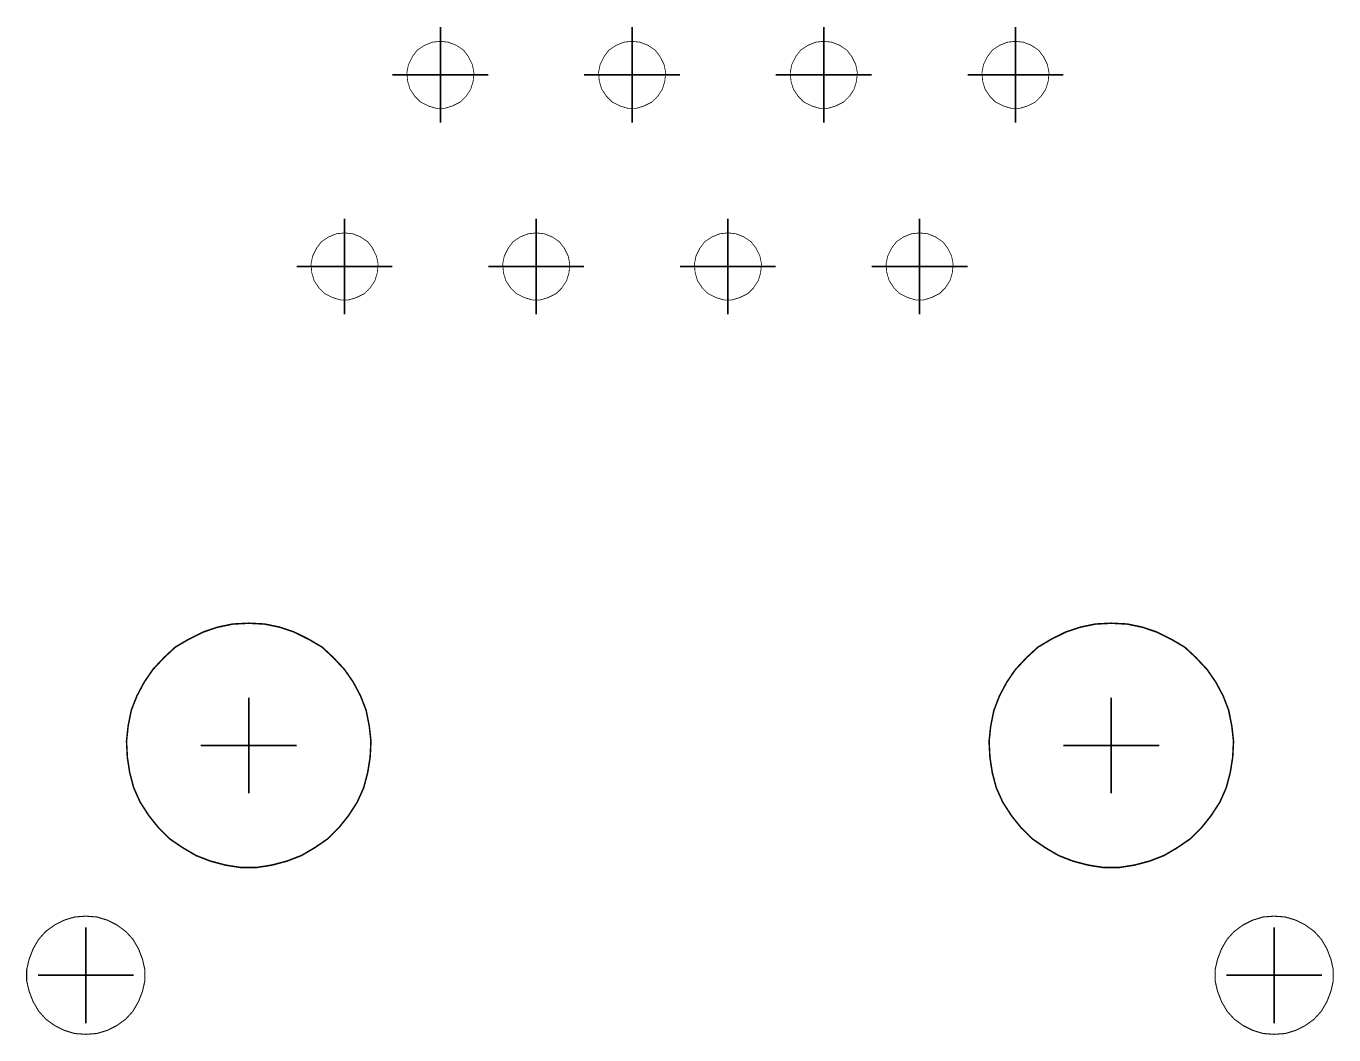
# Model space of a CAD drawing. Extents: x 1 to 293, y 0 to 134.
# Drawn here: x 1.07 to 18.4, y -0.2 to 13.18 of the extents above.
import ezdxf

# ---------------------------------------------------------------- set-up
doc = ezdxf.new("R2010")
doc.units = 0
doc.header["$MEASUREMENT"] = 0
doc.layers.add('at_Entity', color=7, linetype='Continuous')

msp = doc.modelspace()

# ---------------------------------------------------------------- linework, layer by layer
at = {"layer": 'at_Entity', "color": 7}
for points in [[(6.562, 13.167, 0.0224, 0.0224, 0), (6.562, 11.897, 0.0224, 0.0224, 0)], [(9.102, 13.167, 0.0224, 0.0224, 0), (9.102, 11.897, 0.0224, 0.0224, 0)], [(11.642, 13.167, 0.0224, 0.0224, 0), (11.642, 11.897, 0.0224, 0.0224, 0)], [(14.182, 13.167, 0.0224, 0.0224, 0), (14.182, 11.897, 0.0224, 0.0224, 0)], [(14.182, 12.035, 0.0149, 0.0149, 0), (14.182, 13.04, 0.0149, 0.0149, 0)], [(9.102, 12.977, 0.0105, 0.0105, 0), (8.996, 12.966, 0.0105, 0.0105, 0), (8.891, 12.924, 0.0105, 0.0105, 0), (8.795, 12.86, 0.0105, 0.0105, 0), (8.732, 12.776, 0.0105, 0.0105, 0), (8.679, 12.67, 0.0105, 0.0105, 0), (8.658, 12.564, 0.0105, 0.0105, 0), (8.668, 12.448, 0.0105, 0.0105, 0), (8.7, 12.342, 0.0105, 0.0105, 0), (8.764, 12.247, 0.0105, 0.0105, 0), (8.838, 12.173, 0.0105, 0.0105, 0), (8.943, 12.12, 0.0105, 0.0105, 0), (9.049, 12.088, 0.0105, 0.0105, 0), (9.155, 12.088, 0.0105, 0.0105, 0), (9.261, 12.12, 0.0105, 0.0105, 0), (9.367, 12.173, 0.0105, 0.0105, 0), (9.441, 12.247, 0.0105, 0.0105, 0), (9.504, 12.342, 0.0105, 0.0105, 0), (9.536, 12.448, 0.0105, 0.0105, 0), (9.547, 12.564, 0.0105, 0.0105, 0), (9.526, 12.67, 0.0105, 0.0105, 0), (9.473, 12.776, 0.0105, 0.0105, 0), (9.409, 12.86, 0.0105, 0.0105, 0), (9.314, 12.924, 0.0105, 0.0105, 0), (9.208, 12.966, 0.0105, 0.0105, 0), (9.102, 12.977, 0.0105, 0.0105, 0)], [(11.642, 12.977, 0.0105, 0.0105, 0), (11.536, 12.966, 0.0105, 0.0105, 0), (11.431, 12.924, 0.0105, 0.0105, 0), (11.335, 12.86, 0.0105, 0.0105, 0), (11.272, 12.776, 0.0105, 0.0105, 0), (11.219, 12.67, 0.0105, 0.0105, 0), (11.198, 12.564, 0.0105, 0.0105, 0), (11.208, 12.448, 0.0105, 0.0105, 0), (11.24, 12.342, 0.0105, 0.0105, 0), (11.304, 12.247, 0.0105, 0.0105, 0), (11.378, 12.173, 0.0105, 0.0105, 0), (11.484, 12.12, 0.0105, 0.0105, 0), (11.589, 12.088, 0.0105, 0.0105, 0), (11.695, 12.088, 0.0105, 0.0105, 0), (11.801, 12.12, 0.0105, 0.0105, 0), (11.907, 12.173, 0.0105, 0.0105, 0), (11.981, 12.247, 0.0105, 0.0105, 0), (12.044, 12.342, 0.0105, 0.0105, 0), (12.076, 12.448, 0.0105, 0.0105, 0), (12.087, 12.564, 0.0105, 0.0105, 0), (12.066, 12.67, 0.0105, 0.0105, 0), (12.013, 12.776, 0.0105, 0.0105, 0), (11.949, 12.86, 0.0105, 0.0105, 0), (11.854, 12.924, 0.0105, 0.0105, 0), (11.748, 12.966, 0.0105, 0.0105, 0), (11.642, 12.977, 0.0105, 0.0105, 0)], [(14.182, 12.977, 0.0105, 0.0105, 0), (14.076, 12.966, 0.0105, 0.0105, 0), (13.971, 12.924, 0.0105, 0.0105, 0), (13.875, 12.86, 0.0105, 0.0105, 0), (13.812, 12.776, 0.0105, 0.0105, 0), (13.759, 12.67, 0.0105, 0.0105, 0), (13.738, 12.564, 0.0105, 0.0105, 0), (13.748, 12.448, 0.0105, 0.0105, 0), (13.78, 12.342, 0.0105, 0.0105, 0), (13.844, 12.247, 0.0105, 0.0105, 0), (13.918, 12.173, 0.0105, 0.0105, 0), (14.023, 12.12, 0.0105, 0.0105, 0), (14.129, 12.088, 0.0105, 0.0105, 0), (14.235, 12.088, 0.0105, 0.0105, 0), (14.341, 12.12, 0.0105, 0.0105, 0), (14.447, 12.173, 0.0105, 0.0105, 0), (14.521, 12.247, 0.0105, 0.0105, 0), (14.584, 12.342, 0.0105, 0.0105, 0), (14.616, 12.448, 0.0105, 0.0105, 0), (14.627, 12.564, 0.0105, 0.0105, 0), (14.606, 12.67, 0.0105, 0.0105, 0), (14.553, 12.776, 0.0105, 0.0105, 0), (14.489, 12.86, 0.0105, 0.0105, 0), (14.394, 12.924, 0.0105, 0.0105, 0), (14.288, 12.966, 0.0105, 0.0105, 0), (14.182, 12.977, 0.0105, 0.0105, 0)], [(5.927, 12.532, 0.0224, 0.0224, 0), (7.197, 12.532, 0.0224, 0.0224, 0)], [(8.467, 12.532, 0.0224, 0.0224, 0), (9.737, 12.532, 0.0224, 0.0224, 0)], [(11.007, 12.532, 0.0224, 0.0224, 0), (12.277, 12.532, 0.0224, 0.0224, 0)], [(13.547, 12.532, 0.0224, 0.0224, 0), (14.817, 12.532, 0.0224, 0.0224, 0)], [(13.685, 12.532, 0.0149, 0.0149, 0), (14.68, 12.532, 0.0149, 0.0149, 0)], [(5.292, 10.627, 0.0224, 0.0224, 0), (5.292, 9.357, 0.0224, 0.0224, 0)], [(7.832, 10.627, 0.0224, 0.0224, 0), (7.832, 9.357, 0.0224, 0.0224, 0)], [(10.372, 10.627, 0.0224, 0.0224, 0), (10.372, 9.357, 0.0224, 0.0224, 0)], [(12.912, 10.627, 0.0224, 0.0224, 0), (12.912, 9.357, 0.0224, 0.0224, 0)], [(7.832, 10.437, 0.0105, 0.0105, 0), (7.726, 10.426, 0.0105, 0.0105, 0), (7.621, 10.384, 0.0105, 0.0105, 0), (7.525, 10.32, 0.0105, 0.0105, 0), (7.462, 10.236, 0.0105, 0.0105, 0), (7.409, 10.13, 0.0105, 0.0105, 0), (7.388, 10.024, 0.0105, 0.0105, 0), (7.398, 9.908, 0.0105, 0.0105, 0), (7.43, 9.802, 0.0105, 0.0105, 0), (7.494, 9.707, 0.0105, 0.0105, 0), (7.568, 9.633, 0.0105, 0.0105, 0), (7.673, 9.58, 0.0105, 0.0105, 0), (7.779, 9.548, 0.0105, 0.0105, 0), (7.885, 9.548, 0.0105, 0.0105, 0), (7.991, 9.58, 0.0105, 0.0105, 0), (8.097, 9.633, 0.0105, 0.0105, 0), (8.171, 9.707, 0.0105, 0.0105, 0), (8.234, 9.802, 0.0105, 0.0105, 0), (8.266, 9.908, 0.0105, 0.0105, 0), (8.277, 10.024, 0.0105, 0.0105, 0), (8.256, 10.13, 0.0105, 0.0105, 0), (8.203, 10.236, 0.0105, 0.0105, 0), (8.139, 10.32, 0.0105, 0.0105, 0), (8.044, 10.384, 0.0105, 0.0105, 0), (7.938, 10.426, 0.0105, 0.0105, 0), (7.832, 10.437, 0.0105, 0.0105, 0)], [(10.372, 10.437, 0.0105, 0.0105, 0), (10.266, 10.426, 0.0105, 0.0105, 0), (10.161, 10.384, 0.0105, 0.0105, 0), (10.065, 10.32, 0.0105, 0.0105, 0), (10.002, 10.236, 0.0105, 0.0105, 0), (9.949, 10.13, 0.0105, 0.0105, 0), (9.928, 10.024, 0.0105, 0.0105, 0), (9.938, 9.908, 0.0105, 0.0105, 0), (9.97, 9.802, 0.0105, 0.0105, 0), (10.034, 9.707, 0.0105, 0.0105, 0), (10.108, 9.633, 0.0105, 0.0105, 0), (10.213, 9.58, 0.0105, 0.0105, 0), (10.319, 9.548, 0.0105, 0.0105, 0), (10.425, 9.548, 0.0105, 0.0105, 0), (10.531, 9.58, 0.0105, 0.0105, 0), (10.637, 9.633, 0.0105, 0.0105, 0), (10.711, 9.707, 0.0105, 0.0105, 0), (10.774, 9.802, 0.0105, 0.0105, 0), (10.806, 9.908, 0.0105, 0.0105, 0), (10.817, 10.024, 0.0105, 0.0105, 0), (10.796, 10.13, 0.0105, 0.0105, 0), (10.743, 10.236, 0.0105, 0.0105, 0), (10.679, 10.32, 0.0105, 0.0105, 0), (10.584, 10.384, 0.0105, 0.0105, 0), (10.478, 10.426, 0.0105, 0.0105, 0), (10.372, 10.437, 0.0105, 0.0105, 0)], [(12.912, 10.437, 0.0105, 0.0105, 0), (12.806, 10.426, 0.0105, 0.0105, 0), (12.701, 10.384, 0.0105, 0.0105, 0), (12.605, 10.32, 0.0105, 0.0105, 0), (12.542, 10.236, 0.0105, 0.0105, 0), (12.489, 10.13, 0.0105, 0.0105, 0), (12.468, 10.024, 0.0105, 0.0105, 0), (12.478, 9.908, 0.0105, 0.0105, 0), (12.51, 9.802, 0.0105, 0.0105, 0), (12.574, 9.707, 0.0105, 0.0105, 0), (12.648, 9.633, 0.0105, 0.0105, 0), (12.754, 9.58, 0.0105, 0.0105, 0), (12.859, 9.548, 0.0105, 0.0105, 0), (12.965, 9.548, 0.0105, 0.0105, 0), (13.071, 9.58, 0.0105, 0.0105, 0), (13.177, 9.633, 0.0105, 0.0105, 0), (13.251, 9.707, 0.0105, 0.0105, 0), (13.314, 9.802, 0.0105, 0.0105, 0), (13.346, 9.908, 0.0105, 0.0105, 0), (13.357, 10.024, 0.0105, 0.0105, 0), (13.336, 10.13, 0.0105, 0.0105, 0), (13.283, 10.236, 0.0105, 0.0105, 0), (13.219, 10.32, 0.0105, 0.0105, 0), (13.124, 10.384, 0.0105, 0.0105, 0), (13.018, 10.426, 0.0105, 0.0105, 0), (12.912, 10.437, 0.0105, 0.0105, 0)], [(4.657, 9.992, 0.0224, 0.0224, 0), (5.927, 9.992, 0.0224, 0.0224, 0)], [(7.197, 9.992, 0.0224, 0.0224, 0), (8.467, 9.992, 0.0224, 0.0224, 0)], [(9.737, 9.992, 0.0224, 0.0224, 0), (11.007, 9.992, 0.0224, 0.0224, 0)], [(12.277, 9.992, 0.0224, 0.0224, 0), (13.547, 9.992, 0.0224, 0.0224, 0)], [(4.022, 5.262, 0.0201, 0.0201, 0), (3.811, 5.251, 0.0201, 0.0201, 0), (3.609, 5.209, 0.0201, 0.0201, 0), (3.419, 5.145, 0.0201, 0.0201, 0), (3.228, 5.05, 0.0201, 0.0201, 0), (3.048, 4.944, 0.0201, 0.0201, 0), (2.9, 4.806, 0.0201, 0.0201, 0), (2.752, 4.648, 0.0201, 0.0201, 0), (2.636, 4.478, 0.0201, 0.0201, 0), (2.541, 4.299, 0.0201, 0.0201, 0), (2.466, 4.108, 0.0201, 0.0201, 0), (2.424, 3.896, 0.0201, 0.0201, 0), (2.403, 3.695, 0.0201, 0.0201, 0), (2.414, 3.484, 0.0201, 0.0201, 0), (2.445, 3.282, 0.0201, 0.0201, 0), (2.498, 3.081, 0.0201, 0.0201, 0), (2.583, 2.891, 0.0201, 0.0201, 0), (2.699, 2.711, 0.0201, 0.0201, 0), (2.826, 2.552, 0.0201, 0.0201, 0), (2.974, 2.404, 0.0201, 0.0201, 0), (3.144, 2.288, 0.0201, 0.0201, 0), (3.324, 2.182, 0.0201, 0.0201, 0), (3.514, 2.108, 0.0201, 0.0201, 0), (3.715, 2.055, 0.0201, 0.0201, 0), (3.916, 2.023, 0.0201, 0.0201, 0), (4.128, 2.023, 0.0201, 0.0201, 0), (4.329, 2.055, 0.0201, 0.0201, 0), (4.53, 2.108, 0.0201, 0.0201, 0), (4.721, 2.182, 0.0201, 0.0201, 0), (4.901, 2.288, 0.0201, 0.0201, 0), (5.07, 2.404, 0.0201, 0.0201, 0), (5.218, 2.552, 0.0201, 0.0201, 0), (5.345, 2.711, 0.0201, 0.0201, 0), (5.461, 2.891, 0.0201, 0.0201, 0), (5.546, 3.081, 0.0201, 0.0201, 0), (5.599, 3.282, 0.0201, 0.0201, 0), (5.631, 3.484, 0.0201, 0.0201, 0), (5.642, 3.695, 0.0201, 0.0201, 0), (5.62, 3.896, 0.0201, 0.0201, 0), (5.578, 4.108, 0.0201, 0.0201, 0), (5.504, 4.299, 0.0201, 0.0201, 0), (5.409, 4.478, 0.0201, 0.0201, 0), (5.292, 4.648, 0.0201, 0.0201, 0), (5.144, 4.806, 0.0201, 0.0201, 0), (4.996, 4.944, 0.0201, 0.0201, 0), (4.816, 5.05, 0.0201, 0.0201, 0), (4.625, 5.145, 0.0201, 0.0201, 0), (4.435, 5.209, 0.0201, 0.0201, 0), (4.234, 5.251, 0.0201, 0.0201, 0), (4.022, 5.262, 0.0201, 0.0201, 0)], [(15.452, 5.262, 0.0201, 0.0201, 0), (15.241, 5.251, 0.0201, 0.0201, 0), (15.04, 5.209, 0.0201, 0.0201, 0), (14.849, 5.145, 0.0201, 0.0201, 0), (14.658, 5.05, 0.0201, 0.0201, 0), (14.479, 4.944, 0.0201, 0.0201, 0), (14.33, 4.806, 0.0201, 0.0201, 0), (14.182, 4.648, 0.0201, 0.0201, 0), (14.066, 4.478, 0.0201, 0.0201, 0), (13.971, 4.299, 0.0201, 0.0201, 0), (13.897, 4.108, 0.0201, 0.0201, 0), (13.854, 3.896, 0.0201, 0.0201, 0), (13.833, 3.695, 0.0201, 0.0201, 0), (13.844, 3.484, 0.0201, 0.0201, 0), (13.875, 3.282, 0.0201, 0.0201, 0), (13.928, 3.081, 0.0201, 0.0201, 0), (14.013, 2.891, 0.0201, 0.0201, 0), (14.129, 2.711, 0.0201, 0.0201, 0), (14.256, 2.552, 0.0201, 0.0201, 0), (14.405, 2.404, 0.0201, 0.0201, 0), (14.574, 2.288, 0.0201, 0.0201, 0), (14.754, 2.182, 0.0201, 0.0201, 0), (14.944, 2.108, 0.0201, 0.0201, 0), (15.145, 2.055, 0.0201, 0.0201, 0), (15.346, 2.023, 0.0201, 0.0201, 0), (15.558, 2.023, 0.0201, 0.0201, 0), (15.759, 2.055, 0.0201, 0.0201, 0), (15.96, 2.108, 0.0201, 0.0201, 0), (16.151, 2.182, 0.0201, 0.0201, 0), (16.331, 2.288, 0.0201, 0.0201, 0), (16.5, 2.404, 0.0201, 0.0201, 0), (16.648, 2.552, 0.0201, 0.0201, 0), (16.775, 2.711, 0.0201, 0.0201, 0), (16.892, 2.891, 0.0201, 0.0201, 0), (16.976, 3.081, 0.0201, 0.0201, 0), (17.029, 3.282, 0.0201, 0.0201, 0), (17.061, 3.484, 0.0201, 0.0201, 0), (17.072, 3.695, 0.0201, 0.0201, 0), (17.05, 3.896, 0.0201, 0.0201, 0), (17.008, 4.108, 0.0201, 0.0201, 0), (16.934, 4.299, 0.0201, 0.0201, 0), (16.839, 4.478, 0.0201, 0.0201, 0), (16.722, 4.648, 0.0201, 0.0201, 0), (16.574, 4.806, 0.0201, 0.0201, 0), (16.426, 4.944, 0.0201, 0.0201, 0), (16.246, 5.05, 0.0201, 0.0201, 0), (16.055, 5.145, 0.0201, 0.0201, 0), (15.865, 5.209, 0.0201, 0.0201, 0), (15.664, 5.251, 0.0201, 0.0201, 0), (15.452, 5.262, 0.0201, 0.0201, 0)], [(4.022, 4.277, 0.0224, 0.0224, 0), (4.022, 3.007, 0.0224, 0.0224, 0)], [(15.452, 4.277, 0.0224, 0.0224, 0), (15.452, 3.007, 0.0224, 0.0224, 0)], [(15.452, 3.145, 0.0149, 0.0149, 0), (15.452, 4.14, 0.0149, 0.0149, 0)], [(3.387, 3.642, 0.0224, 0.0224, 0), (4.657, 3.642, 0.0224, 0.0224, 0)], [(14.817, 3.642, 0.0224, 0.0224, 0), (16.087, 3.642, 0.0224, 0.0224, 0)], [(14.955, 3.642, 0.0149, 0.0149, 0), (15.95, 3.642, 0.0149, 0.0149, 0)], [(1.863, 1.378, 0.0141, 0.0141, 0), (1.715, 1.367, 0.0141, 0.0141, 0), (1.577, 1.325, 0.0141, 0.0141, 0), (1.45, 1.261, 0.0141, 0.0141, 0), (1.334, 1.176, 0.0141, 0.0141, 0), (1.239, 1.071, 0.0141, 0.0141, 0), (1.165, 0.944, 0.0141, 0.0141, 0), (1.112, 0.806, 0.0141, 0.0141, 0), (1.08, 0.668, 0.0141, 0.0141, 0), (1.08, 0.52, 0.0141, 0.0141, 0), (1.112, 0.383, 0.0141, 0.0141, 0), (1.165, 0.245, 0.0141, 0.0141, 0), (1.239, 0.118, 0.0141, 0.0141, 0), (1.334, 0.012, 0.0141, 0.0141, 0), (1.45, -0.072, 0.0141, 0.0141, 0), (1.577, -0.136, 0.0141, 0.0141, 0), (1.715, -0.178, 0.0141, 0.0141, 0), (1.863, -0.189, 0.0141, 0.0141, 0), (2.011, -0.178, 0.0141, 0.0141, 0), (2.149, -0.136, 0.0141, 0.0141, 0), (2.276, -0.072, 0.0141, 0.0141, 0), (2.392, 0.012, 0.0141, 0.0141, 0), (2.488, 0.118, 0.0141, 0.0141, 0), (2.562, 0.245, 0.0141, 0.0141, 0), (2.615, 0.383, 0.0141, 0.0141, 0), (2.646, 0.52, 0.0141, 0.0141, 0), (2.646, 0.668, 0.0141, 0.0141, 0), (2.615, 0.806, 0.0141, 0.0141, 0), (2.562, 0.944, 0.0141, 0.0141, 0), (2.488, 1.071, 0.0141, 0.0141, 0), (2.392, 1.176, 0.0141, 0.0141, 0), (2.276, 1.261, 0.0141, 0.0141, 0), (2.149, 1.325, 0.0141, 0.0141, 0), (2.011, 1.367, 0.0141, 0.0141, 0), (1.863, 1.378, 0.0141, 0.0141, 0)], [(1.863, 1.229, 0.0224, 0.0224, 0), (1.863, -0.041, 0.0224, 0.0224, 0)], [(17.611, 1.378, 0.0141, 0.0141, 0), (17.463, 1.367, 0.0141, 0.0141, 0), (17.326, 1.325, 0.0141, 0.0141, 0), (17.198, 1.261, 0.0141, 0.0141, 0), (17.082, 1.176, 0.0141, 0.0141, 0), (16.987, 1.071, 0.0141, 0.0141, 0), (16.913, 0.944, 0.0141, 0.0141, 0), (16.86, 0.806, 0.0141, 0.0141, 0), (16.828, 0.668, 0.0141, 0.0141, 0), (16.828, 0.52, 0.0141, 0.0141, 0), (16.86, 0.383, 0.0141, 0.0141, 0), (16.913, 0.245, 0.0141, 0.0141, 0), (16.987, 0.118, 0.0141, 0.0141, 0), (17.082, 0.012, 0.0141, 0.0141, 0), (17.198, -0.072, 0.0141, 0.0141, 0), (17.326, -0.136, 0.0141, 0.0141, 0), (17.463, -0.178, 0.0141, 0.0141, 0), (17.611, -0.189, 0.0141, 0.0141, 0), (17.759, -0.178, 0.0141, 0.0141, 0), (17.897, -0.136, 0.0141, 0.0141, 0), (18.024, -0.072, 0.0141, 0.0141, 0), (18.14, 0.012, 0.0141, 0.0141, 0), (18.236, 0.118, 0.0141, 0.0141, 0), (18.31, 0.245, 0.0141, 0.0141, 0), (18.363, 0.383, 0.0141, 0.0141, 0), (18.394, 0.52, 0.0141, 0.0141, 0), (18.394, 0.668, 0.0141, 0.0141, 0), (18.363, 0.806, 0.0141, 0.0141, 0), (18.31, 0.944, 0.0141, 0.0141, 0), (18.236, 1.071, 0.0141, 0.0141, 0), (18.14, 1.176, 0.0141, 0.0141, 0), (18.024, 1.261, 0.0141, 0.0141, 0), (17.897, 1.325, 0.0141, 0.0141, 0), (17.759, 1.367, 0.0141, 0.0141, 0), (17.611, 1.378, 0.0141, 0.0141, 0)], [(17.611, 1.229, 0.0224, 0.0224, 0), (17.611, -0.041, 0.0224, 0.0224, 0)], [(17.611, 0.097, 0.0149, 0.0149, 0), (17.611, 1.092, 0.0149, 0.0149, 0)], [(1.228, 0.594, 0.0224, 0.0224, 0), (2.498, 0.594, 0.0224, 0.0224, 0)], [(16.976, 0.594, 0.0224, 0.0224, 0), (18.246, 0.594, 0.0224, 0.0224, 0)], [(17.114, 0.594, 0.0149, 0.0149, 0), (18.109, 0.594, 0.0149, 0.0149, 0)]]:
    msp.add_lwpolyline(points, format="xyseb", dxfattribs=at)
at = {"layer": 'at_Entity', "color": 7, "const_width": 0.0105}
for points in [[(6.562, 12.977), (6.456, 12.966), (6.351, 12.924), (6.255, 12.86), (6.192, 12.776), (6.139, 12.67), (6.118, 12.564), (6.128, 12.448), (6.16, 12.342), (6.224, 12.247), (6.298, 12.173), (6.403, 12.12), (6.509, 12.088), (6.615, 12.088), (6.721, 12.12), (6.827, 12.173), (6.901, 12.247), (6.964, 12.342), (6.996, 12.448), (7.007, 12.564), (6.985, 12.67), (6.933, 12.776), (6.869, 12.86), (6.774, 12.924), (6.668, 12.966), (6.562, 12.977)], [(5.292, 10.437), (5.186, 10.426), (5.081, 10.384), (4.985, 10.32), (4.922, 10.236), (4.869, 10.13), (4.848, 10.024), (4.858, 9.908), (4.89, 9.802), (4.954, 9.707), (5.028, 9.633), (5.133, 9.58), (5.239, 9.548), (5.345, 9.548), (5.451, 9.58), (5.557, 9.633), (5.631, 9.707), (5.694, 9.802), (5.726, 9.908), (5.737, 10.024), (5.715, 10.13), (5.663, 10.236), (5.599, 10.32), (5.504, 10.384), (5.398, 10.426), (5.292, 10.437)]]:
    msp.add_lwpolyline(points, dxfattribs=at)

doc.saveas('drawing.dxf')
